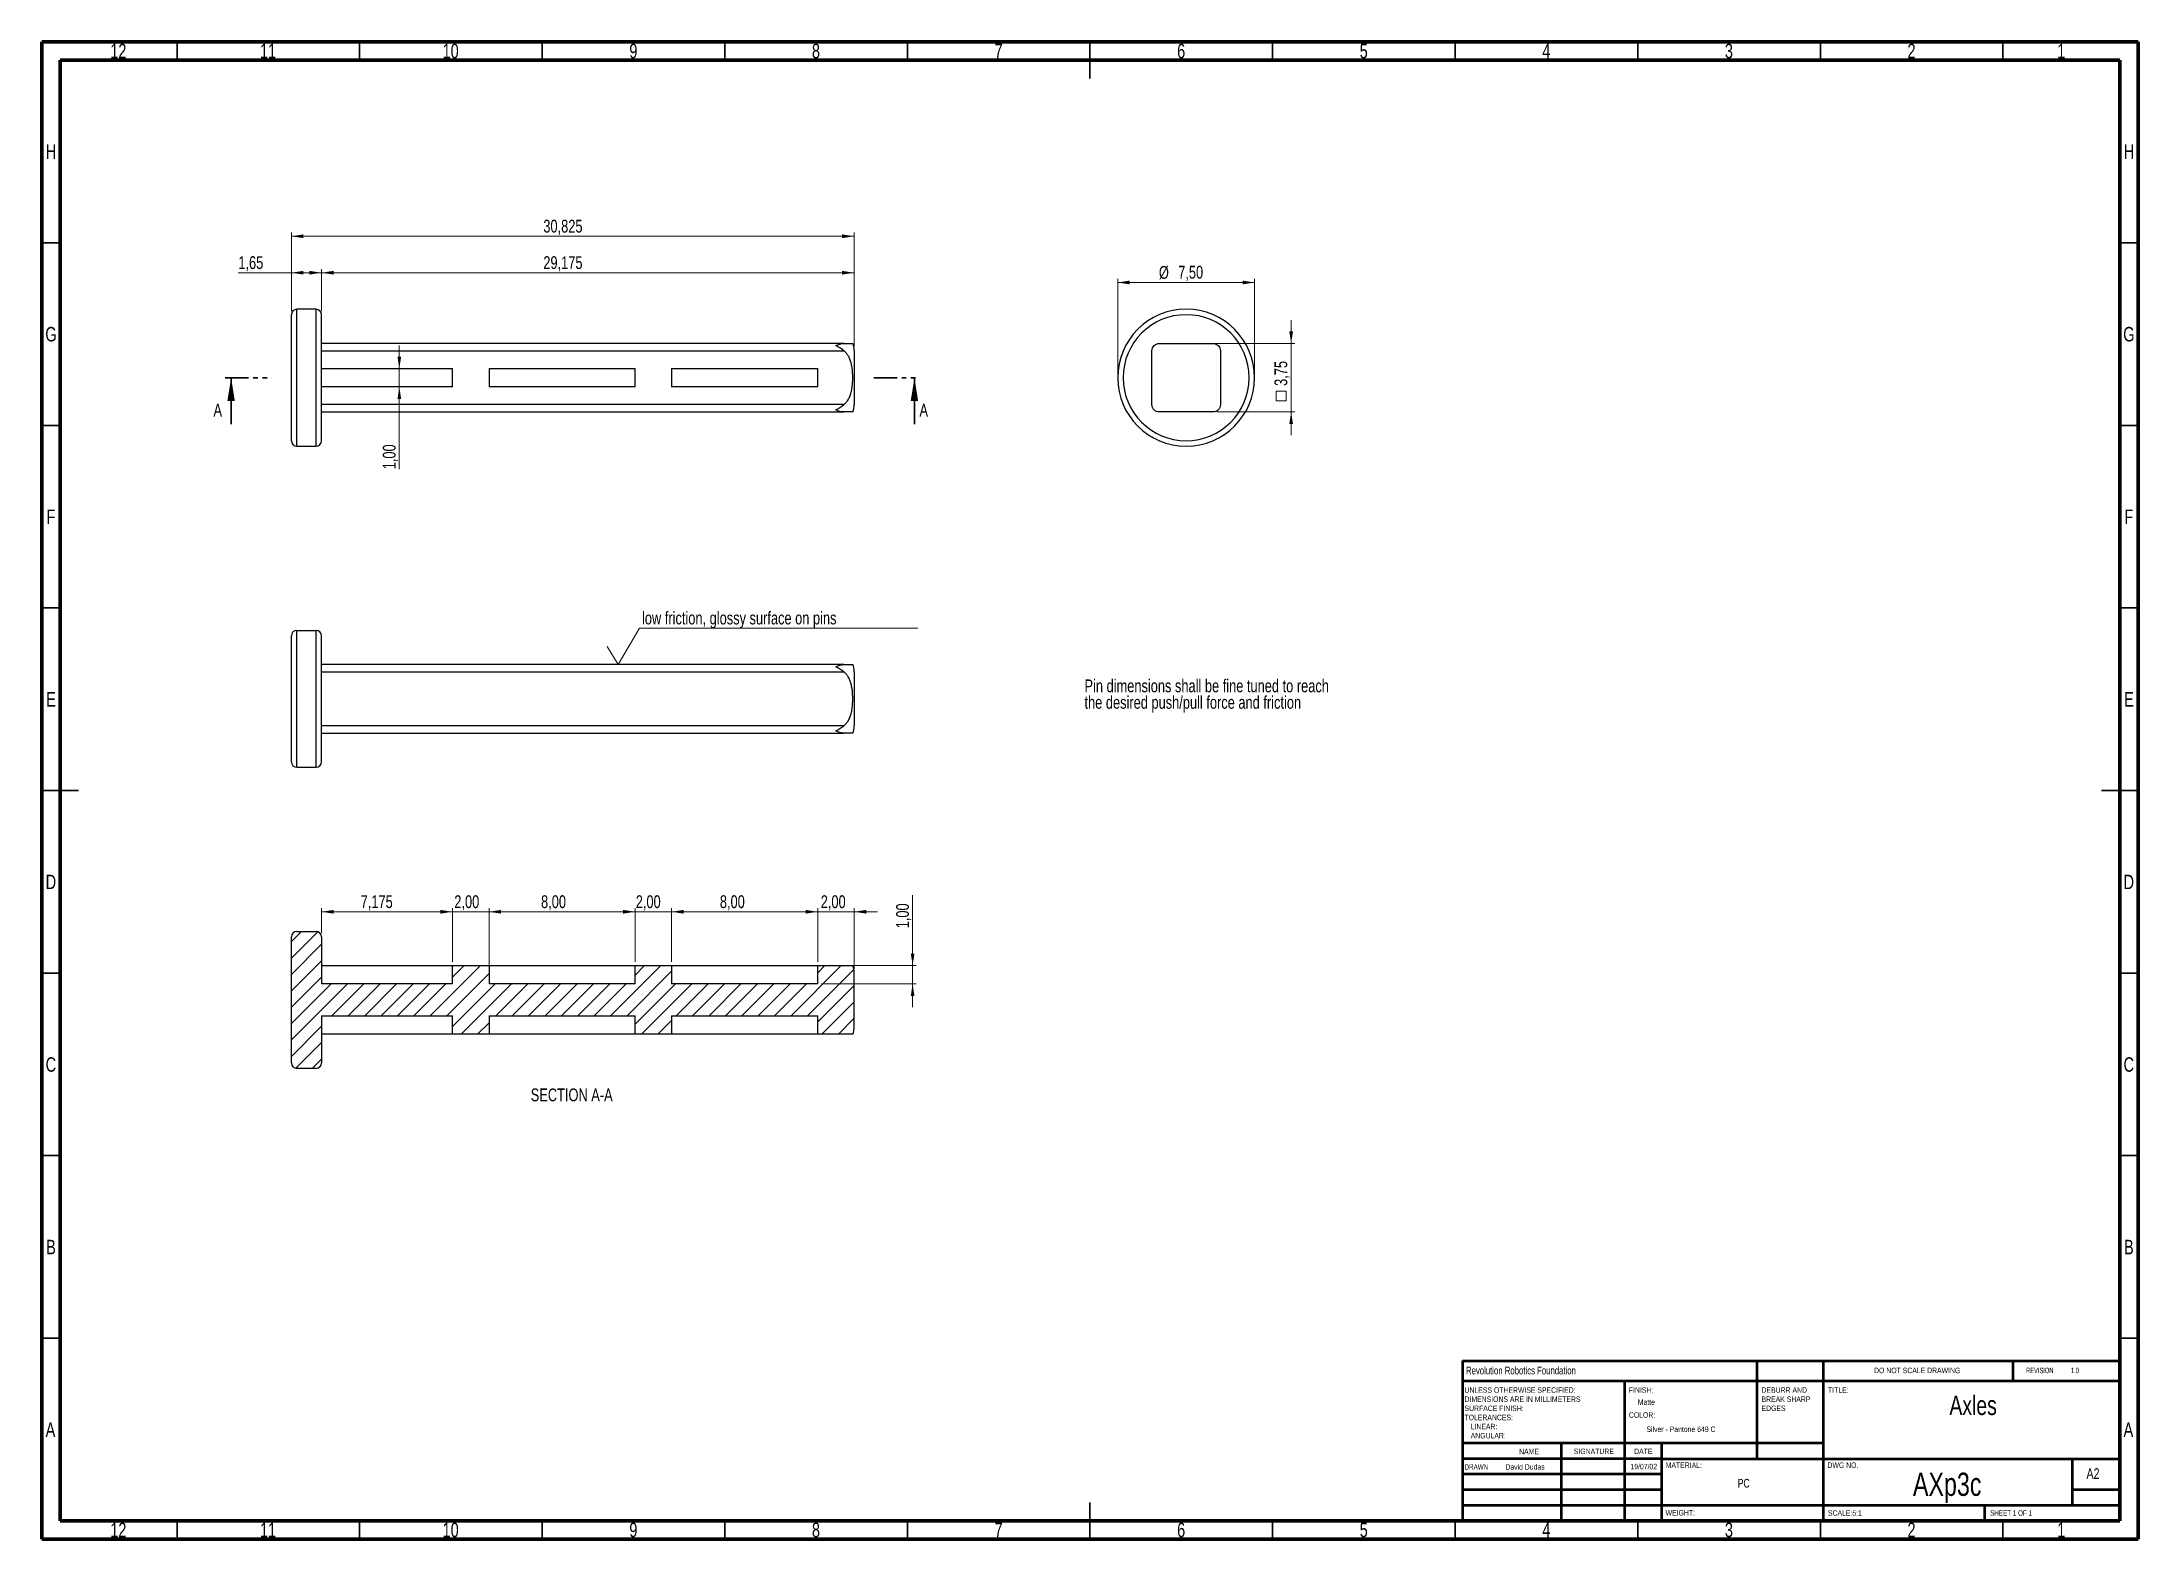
# Model space of a CAD drawing. Header units: millimetres. Extents: x 15 to 589, y 5 to 415.
import ezdxf

# ---------------------------------------------------------------- set-up
doc = ezdxf.new("R2010")
doc.units = ezdxf.units.MM
doc.linetypes.add('PHANTOM', pattern=[12.7, 6.35, -1.27, 1.27, -1.27, 1.27, -1.27])
doc.styles.add('SLDTEXTSTYLE0', font='TXT', dxfattribs={"width": 0.75})
doc.styles.add('SLDTEXTSTYLE1', font='TXT', dxfattribs={"width": 0.686449})
doc.styles.add('SLDTEXTSTYLE2', font='TXT', dxfattribs={"width": 0.625})
doc.styles.add('SLDTEXTSTYLE3', font='TXT', dxfattribs={"width": 0.6875})
doc.dimstyles.new('SLDDIMSTYLE0', dxfattribs={"dimtxt": 3.5, "dimasz": 3.302, "dimexe": 0, "dimexo": 0.0625, "dimgap": 0.875, "dimtad": 1, "dimdec": 3, "dimlfac": 0.2, "dimrnd": 1e-09, "dimzin": 12, "dimdsep": 46, "dimtxsty": 'SLDTEXTSTYLE0', "dimsah": 1, "dimcen": 0.09, "dimadec": 0, "dimazin": 3, "dimtfac": 1, "dimtdec": 3, "dimtofl": 0, "dimtmove": 0, "dimatfit": 3, "dimfxl": 0, "dimfrac": 2, "dimtolj": 1, "dimtzin": 12, "dimarcsym": 0})
doc.dimstyles.new('SLDDIMSTYLE1', dxfattribs={"dimtxt": 3.5, "dimasz": 3.302, "dimexe": 0, "dimexo": 0.0625, "dimgap": 0.875, "dimtad": 1, "dimlfac": 0.2, "dimrnd": 1e-09, "dimzin": 12, "dimdsep": 46, "dimtxsty": 'SLDTEXTSTYLE0', "dimsah": 1, "dimcen": 0.09, "dimadec": 0, "dimazin": 3, "dimtfac": 1, "dimtofl": 0, "dimtmove": 0, "dimatfit": 3, "dimfxl": 0, "dimfrac": 2, "dimtolj": 1, "dimtzin": 12, "dimarcsym": 0})
doc.dimstyles.new('SLDDIMSTYLE2', dxfattribs={"dimtxt": 3.5, "dimasz": 3.302, "dimexe": 0, "dimexo": 0.0625, "dimgap": 0.875, "dimtad": 1, "dimlfac": 0.2, "dimrnd": 1e-09, "dimzin": 12, "dimdsep": 46, "dimtxsty": 'SLDTEXTSTYLE0', "dimsah": 1, "dimcen": 0.09, "dimadec": 0, "dimazin": 3, "dimtfac": 1, "dimtmove": 0, "dimatfit": 0, "dimfxl": 0, "dimfrac": 2, "dimtolj": 1, "dimtzin": 12, "dimarcsym": 0})

# ---------------------------------------------------------------- blocks, each defined once
blk = doc.blocks.new('SW_NOTE_0')
at = {"color": 0, "linetype": 'Continuous', "lineweight": 0, "char_height": 3.5, "attachment_point": 1, "style": 'SLDTEXTSTYLE0'}
for s, insert in [('the desired push/pull force and friction', (0, -0.01)), ('Pin dimensions shall be fine tuned to reach', (0, 4.51))]:
    blk.add_mtext(s, dxfattribs=dict(at, insert=insert))
blk = doc.blocks.new('SW_NOTE_0_1')
at = {"color": 0, "linetype": 'Continuous', "lineweight": 0, "char_height": 1.5, "attachment_point": 1, "style": 'SLDTEXTSTYLE0'}
for s, insert in [('UNLESS OTHERWISE SPECIFIED:', (0, 1.93)), ('TOLERANCES:', (0, -5.57)), ('SURFACE FINISH:', (0, -3.07)), ('DIMENSIONS ARE IN MILLIMETERS', (0, -0.57)), ('ANGULAR:', (1.69, -10.57)), ('LINEAR:', (1.69, -8.07))]:
    blk.add_mtext(s, dxfattribs=dict(at, insert=insert))
blk = doc.blocks.new('SW_NOTE_0_2')
at = {"color": 0, "linetype": 'Continuous', "lineweight": 0, "char_height": 1.5, "attachment_point": 1, "style": 'SLDTEXTSTYLE0'}
for s, insert in [('DEBURR AND', (0, 1.93)), ('BREAK SHARP', (0, -0.57)), ('EDGES', (0, -3.07))]:
    blk.add_mtext(s, dxfattribs=dict(at, insert=insert))
blk = doc.blocks.new('_D')
at = {"color": 7, "linetype": 'Continuous', "lineweight": 0}
for p, q in [((83.3, 341.29), (83.3, 362.78)), ((83.3, 361.78), (237.43, 361.78)), ((237.43, 331.47), (237.43, 362.78))]:
    blk.add_line(p, q, dxfattribs=at)
at = {"color": 7, "linetype": 'Continuous', "lineweight": 18}
for points in [[(83.3, 361.78), (86.6, 361.27), (86.6, 362.29)], [(237.43, 361.78), (234.13, 362.29), (234.13, 361.27)]]:
    blk.add_solid(points, dxfattribs=at)
at = {"color": 7, "linetype": 'Continuous', "lineweight": 18, "insert": (152.3, 366.29), "char_height": 3.5, "attachment_point": 1, "style": 'SLDTEXTSTYLE0'}
blk.add_mtext('30,825', dxfattribs=at)
blk = doc.blocks.new('_D_1')
at = {"color": 7, "linetype": 'Continuous', "lineweight": 0}
for p, q in [((83.3, 351.79), (68.78, 351.79)), ((83.3, 341.29), (83.3, 352.79)), ((83.3, 351.79), (91.55, 351.79)), ((91.55, 341.29), (91.55, 352.79))]:
    blk.add_line(p, q, dxfattribs=at)
at = {"color": 7, "linetype": 'Continuous', "lineweight": 18}
for points in [[(83.3, 351.79), (86.6, 351.29), (86.6, 352.3)], [(91.55, 351.79), (88.25, 352.3), (88.25, 351.29)]]:
    blk.add_solid(points, dxfattribs=at)
at = {"color": 7, "linetype": 'Continuous', "lineweight": 18, "insert": (68.78, 356.31), "char_height": 3.5, "attachment_point": 1, "style": 'SLDTEXTSTYLE0'}
blk.add_mtext('1,65', dxfattribs=at)
blk = doc.blocks.new('_D_2')
at = {"color": 7, "linetype": 'Continuous', "lineweight": 0}
for p, q in [((91.55, 341.29), (91.55, 352.79)), ((91.55, 351.79), (237.43, 351.79)), ((237.43, 331.47), (237.43, 352.79))]:
    blk.add_line(p, q, dxfattribs=at)
at = {"color": 7, "linetype": 'Continuous', "lineweight": 18}
for points in [[(91.55, 351.79), (94.85, 351.29), (94.85, 352.3)], [(237.43, 351.79), (234.13, 352.3), (234.13, 351.29)]]:
    blk.add_solid(points, dxfattribs=at)
at = {"color": 7, "linetype": 'Continuous', "lineweight": 18, "insert": (152.3, 356.31), "char_height": 3.5, "attachment_point": 1, "style": 'SLDTEXTSTYLE0'}
blk.add_mtext('29,175', dxfattribs=at)
blk = doc.blocks.new('_D_3')
at = {"color": 7, "linetype": 'Continuous', "lineweight": 0}
for p, q in [((112.87, 325.54), (112.87, 331.89)), ((112.87, 325.54), (112.87, 320.54)), ((112.87, 320.54), (112.87, 297.96))]:
    blk.add_line(p, q, dxfattribs=at)
at = {"color": 7, "linetype": 'Continuous', "lineweight": 18}
for points in [[(112.87, 325.54), (113.37, 328.85), (112.36, 328.85)], [(112.87, 320.54), (112.36, 317.24), (113.37, 317.24)]]:
    blk.add_solid(points, dxfattribs=at)
at = {"color": 7, "linetype": 'Continuous', "lineweight": 18, "insert": (108.35, 297.96), "char_height": 3.5, "attachment_point": 1, "rotation": 90, "style": 'SLDTEXTSTYLE0'}
blk.add_mtext('1,00', dxfattribs=at)
blk = doc.blocks.new('SW_SYMBOL_MOD_BOX')
at = {"color": 0, "linetype": 'Continuous', "lineweight": 18}
for p, q in [((200, 200), (200, 800)), ((200, 800), (800, 800)), ((200, 200), (800, 200)), ((800, 800), (800, 200))]:
    blk.add_line(p, q, dxfattribs=at)
blk = doc.blocks.new('_D_4')
at = {"color": 7, "linetype": 'Continuous', "lineweight": 0}
for p, q in [((357.08, 332.42), (357.08, 338.77)), ((329.33, 332.42), (358.08, 332.42)), ((357.08, 332.42), (357.08, 313.67)), ((336.7, 313.67), (358.08, 313.67)), ((357.08, 313.67), (357.08, 307.32))]:
    blk.add_line(p, q, dxfattribs=at)
at = {"color": 7, "linetype": 'Continuous', "lineweight": 18}
for points in [[(357.08, 332.42), (357.59, 335.72), (356.57, 335.72)], [(357.08, 313.67), (356.57, 310.37), (357.59, 310.37)]]:
    blk.add_solid(points, dxfattribs=at)
at = {"color": 7, "linetype": 'Continuous', "lineweight": 18, "xscale": 0.004470703125, "yscale": 0.004470703125, "zscale": 0.004470703125, "rotation": 90.0000000000004}
blk.add_blockref('SW_SYMBOL_MOD_BOX', (356.59, 315.8), dxfattribs=at)
at = {"color": 7, "linetype": 'Continuous', "lineweight": 18, "insert": (352.51, 320.8), "char_height": 3.5, "attachment_point": 1, "rotation": 90, "style": 'SLDTEXTSTYLE0'}
blk.add_mtext('3,75', dxfattribs=at)
blk = doc.blocks.new('_D_5')
at = {"color": 7, "linetype": 'Continuous', "lineweight": 0}
for p, q in [((309.58, 324.04), (309.58, 350.12)), ((309.58, 349.12), (347.08, 349.12)), ((347.08, 324.04), (347.08, 350.12))]:
    blk.add_line(p, q, dxfattribs=at)
at = {"color": 7, "linetype": 'Continuous', "lineweight": 18}
for points in [[(309.58, 349.12), (312.88, 348.61), (312.88, 349.63)], [(347.08, 349.12), (343.78, 349.63), (343.78, 348.61)]]:
    blk.add_solid(points, dxfattribs=at)
at = {"color": 7, "linetype": 'Continuous', "lineweight": 18, "char_height": 3.5, "attachment_point": 1, "style": 'SLDTEXTSTYLE0'}
for s, insert in [('%%c', (320.87, 353.63)), ('7,50', (326.15, 353.69))]:
    blk.add_mtext(s, dxfattribs=dict(at, insert=insert))
blk = doc.blocks.new('SW_SFSYMBOL_0')
at = {"color": 0, "linetype": 'Continuous', "lineweight": 0}
for p, q in [((-6.54, -10), (-0.65, 0)), ((-0.65, 0), (75.56, 0)), ((-6.54, -10), (-9.49, -5))]:
    blk.add_line(p, q, dxfattribs=at)
at = {"color": 0, "linetype": 'Continuous', "lineweight": 0, "insert": (0, 4.51), "char_height": 3.5, "attachment_point": 1, "style": 'SLDTEXTSTYLE0'}
blk.add_mtext('low friction, glossy surface on pins', dxfattribs=at)
blk = doc.blocks.new('_D_6')
at = {"color": 7, "linetype": 'Continuous', "lineweight": 0}
for p, q in [((91.55, 170.91), (91.55, 177.79)), ((127.43, 176.79), (91.55, 176.79)), ((127.43, 163.04), (127.43, 177.79))]:
    blk.add_line(p, q, dxfattribs=at)
at = {"color": 7, "linetype": 'Continuous', "lineweight": 18}
for points in [[(91.55, 176.79), (94.85, 176.28), (94.85, 177.3)], [(127.43, 176.79), (124.13, 177.3), (124.13, 176.28)]]:
    blk.add_solid(points, dxfattribs=at)
at = {"color": 7, "linetype": 'Continuous', "lineweight": 18, "insert": (102.28, 181.3), "char_height": 3.5, "attachment_point": 1, "style": 'SLDTEXTSTYLE0'}
blk.add_mtext('7,175', dxfattribs=at)
blk = doc.blocks.new('_D_7')
at = {"color": 7, "linetype": 'Continuous', "lineweight": 0}
for p, q in [((127.43, 176.79), (121.08, 176.79)), ((127.43, 163.04), (127.43, 177.79)), ((127.43, 176.79), (137.43, 176.79)), ((137.43, 158.04), (137.43, 177.79)), ((137.43, 176.79), (143.78, 176.79))]:
    blk.add_line(p, q, dxfattribs=at)
at = {"color": 7, "linetype": 'Continuous', "lineweight": 18}
for points in [[(127.43, 176.79), (124.13, 177.3), (124.13, 176.28)], [(137.43, 176.79), (140.73, 176.28), (140.73, 177.3)]]:
    blk.add_solid(points, dxfattribs=at)
at = {"color": 7, "linetype": 'Continuous', "lineweight": 18, "insert": (127.93, 181.3), "char_height": 3.5, "attachment_point": 1, "style": 'SLDTEXTSTYLE0'}
blk.add_mtext('2,00', dxfattribs=at)
blk = doc.blocks.new('_D_8')
at = {"color": 7, "linetype": 'Continuous', "lineweight": 0}
for p, q in [((137.43, 163.04), (137.43, 177.79)), ((137.43, 176.79), (177.43, 176.79)), ((177.43, 163.04), (177.43, 177.79))]:
    blk.add_line(p, q, dxfattribs=at)
at = {"color": 7, "linetype": 'Continuous', "lineweight": 18}
for points in [[(137.43, 176.79), (140.73, 176.28), (140.73, 177.3)], [(177.43, 176.79), (174.13, 177.3), (174.13, 176.28)]]:
    blk.add_solid(points, dxfattribs=at)
at = {"color": 7, "linetype": 'Continuous', "lineweight": 18, "insert": (151.68, 181.3), "char_height": 3.5, "attachment_point": 1, "style": 'SLDTEXTSTYLE0'}
blk.add_mtext('8,00', dxfattribs=at)
blk = doc.blocks.new('_D_9')
at = {"color": 7, "linetype": 'Continuous', "lineweight": 0}
for p, q in [((177.43, 176.79), (171.08, 176.79)), ((177.43, 163.04), (177.43, 177.79)), ((177.43, 176.79), (187.43, 176.79)), ((187.43, 163.04), (187.43, 177.79)), ((187.43, 176.79), (193.78, 176.79))]:
    blk.add_line(p, q, dxfattribs=at)
at = {"color": 7, "linetype": 'Continuous', "lineweight": 18}
for points in [[(177.43, 176.79), (174.13, 177.3), (174.13, 176.28)], [(187.43, 176.79), (190.73, 176.28), (190.73, 177.3)]]:
    blk.add_solid(points, dxfattribs=at)
at = {"color": 7, "linetype": 'Continuous', "lineweight": 18, "insert": (177.61, 181.3), "char_height": 3.5, "attachment_point": 1, "style": 'SLDTEXTSTYLE0'}
blk.add_mtext('2,00', dxfattribs=at)
blk = doc.blocks.new('_D_10')
at = {"color": 7, "linetype": 'Continuous', "lineweight": 0}
for p, q in [((187.43, 163.04), (187.43, 177.79)), ((227.43, 176.79), (187.43, 176.79)), ((227.43, 163.04), (227.43, 177.79))]:
    blk.add_line(p, q, dxfattribs=at)
at = {"color": 7, "linetype": 'Continuous', "lineweight": 18}
for points in [[(187.43, 176.79), (190.73, 176.28), (190.73, 177.3)], [(227.43, 176.79), (224.13, 177.3), (224.13, 176.28)]]:
    blk.add_solid(points, dxfattribs=at)
at = {"color": 7, "linetype": 'Continuous', "lineweight": 18, "insert": (200.64, 181.3), "char_height": 3.5, "attachment_point": 1, "style": 'SLDTEXTSTYLE0'}
blk.add_mtext('8,00', dxfattribs=at)
blk = doc.blocks.new('_D_11')
at = {"color": 7, "linetype": 'Continuous', "lineweight": 0}
for p, q in [((227.43, 176.79), (221.08, 176.79)), ((227.43, 163.04), (227.43, 177.79)), ((227.43, 176.79), (237.43, 176.79)), ((237.43, 161.09), (237.43, 177.79)), ((237.43, 176.79), (243.78, 176.79))]:
    blk.add_line(p, q, dxfattribs=at)
at = {"color": 7, "linetype": 'Continuous', "lineweight": 18}
for points in [[(227.43, 176.79), (224.13, 177.3), (224.13, 176.28)], [(237.43, 176.79), (240.73, 176.28), (240.73, 177.3)]]:
    blk.add_solid(points, dxfattribs=at)
at = {"color": 7, "linetype": 'Continuous', "lineweight": 18, "insert": (228.26, 181.3), "char_height": 3.5, "attachment_point": 1, "style": 'SLDTEXTSTYLE0'}
blk.add_mtext('2,00', dxfattribs=at)
blk = doc.blocks.new('_D_12')
at = {"color": 7, "linetype": 'Continuous', "lineweight": 0}
for p, q in [((253.43, 162.04), (253.43, 181.31)), ((228.43, 162.04), (254.43, 162.04)), ((253.43, 157.04), (253.43, 162.04)), ((228.43, 157.04), (254.43, 157.04)), ((253.43, 157.04), (253.43, 150.69))]:
    blk.add_line(p, q, dxfattribs=at)
at = {"color": 7, "linetype": 'Continuous', "lineweight": 18}
for points in [[(253.43, 162.04), (253.94, 165.34), (252.92, 165.34)], [(253.43, 157.04), (252.92, 153.73), (253.94, 153.73)]]:
    blk.add_solid(points, dxfattribs=at)
at = {"color": 7, "linetype": 'Continuous', "lineweight": 18, "insert": (248.92, 172.26), "char_height": 3.5, "attachment_point": 1, "rotation": 90, "style": 'SLDTEXTSTYLE0'}
blk.add_mtext('1,00', dxfattribs=at)

msp = doc.modelspace()

# ---------------------------------------------------------------- hatches: boundary and pattern name
at = {"linetype": 'Continuous', "lineweight": 18}
h = msp.add_hatch(dxfattribs=at)
h.set_pattern_fill('ANSI31', style=0)
edge = h.paths.add_edge_path(flags=0)
edge.add_arc((232.4274, 160.091), 5, 0, 22.8944673)
edge.add_line((237.0335, 162.0362), (227.4274, 162.0362))
edge.add_line((227.4274, 162.0362), (227.4274, 157.0362))
edge.add_line((227.4274, 157.0362), (187.4274, 157.0362))
edge.add_line((187.4274, 157.0362), (187.4274, 162.0362))
edge.add_line((187.4274, 162.0362), (177.4274, 162.0362))
edge.add_line((177.4274, 162.0362), (177.4274, 157.0362))
edge.add_line((177.4274, 157.0362), (137.4274, 157.0362))
edge.add_line((137.4274, 157.0362), (137.4274, 162.0362))
edge.add_line((137.4274, 162.0362), (127.4274, 162.0362))
edge.add_line((127.4274, 162.0362), (127.4274, 157.0362))
edge.add_line((127.4274, 157.0362), (91.5524, 157.0362))
edge.add_line((91.5524, 157.0362), (91.5524, 169.9112))
edge.add_arc((90.0524, 169.9112), 1.5, 0, 90)
edge.add_line((90.0524, 171.4112), (84.8024, 171.4112))
edge.add_arc((84.8024, 169.9112), 1.5, 90, 180)
edge.add_line((83.3024, 169.9112), (83.3024, 135.4112))
edge.add_arc((84.8024, 135.4112), 1.5, 180, 270)
edge.add_line((84.8024, 133.9112), (90.0524, 133.9112))
edge.add_arc((90.0524, 135.4112), 1.5, 270, 360)
edge.add_line((91.5524, 135.4112), (91.5524, 148.2862))
edge.add_line((91.5524, 148.2862), (127.4274, 148.2862))
edge.add_line((127.4274, 148.2862), (127.4274, 143.2862))
edge.add_line((127.4274, 143.2862), (137.4274, 143.2862))
edge.add_line((137.4274, 143.2862), (137.4274, 148.2862))
edge.add_line((137.4274, 148.2862), (177.4274, 148.2862))
edge.add_line((177.4274, 148.2862), (177.4274, 143.2862))
edge.add_line((177.4274, 143.2862), (187.4274, 143.2862))
edge.add_line((187.4274, 143.2862), (187.4274, 148.2862))
edge.add_line((187.4274, 148.2862), (227.4274, 148.2862))
edge.add_line((227.4274, 148.2862), (227.4274, 143.2862))
edge.add_line((227.4274, 143.2862), (237.0335, 143.2862))
edge.add_arc((232.4274, 145.2314), 5, 337.1055327, 360)
edge.add_line((237.4274, 145.2314), (237.4274, 160.091))

# ---------------------------------------------------------------- linework, layer by layer
at = {"color": 7, "linetype": 'Continuous', "lineweight": 70}
for p, q in [((15, 5), (15, 415)), ((15, 415), (589, 415)), ((589, 415), (589, 5)), ((20, 10), (20, 410)), ((20, 410), (584, 410)), ((584, 410), (584, 10)), ((584, 10), (20, 10)), ((589, 5), (15, 5))]:
    msp.add_line(p, q, dxfattribs=at)
at = {"color": 7, "linetype": 'Continuous', "lineweight": 35}
for p, q in [((52, 410), (52, 415)), ((102, 410), (102, 415)), ((152, 410), (152, 415)), ((202, 410), (202, 415)), ((252, 410), (252, 415)), ((302, 415), (302, 405)), ((302, 410), (302, 415)), ((352, 410), (352, 415)), ((402, 410), (402, 415)), ((452, 410), (452, 415)), ((502, 410), (502, 415)), ((552, 410), (552, 415)), ((20, 360), (15, 360)), ((584, 360), (589, 360)), ((66.8074, 310.3448), (66.8074, 323.0448)), ((253.9225, 310.3448), (253.9225, 323.0448)), ((20, 310), (15, 310)), ((584, 310), (589, 310)), ((20, 260), (15, 260)), ((584, 260), (589, 260)), ((15, 210), (25, 210)), ((20, 210), (15, 210)), ((589, 210), (579, 210)), ((584, 210), (589, 210)), ((20, 160), (15, 160)), ((584, 160), (589, 160)), ((20, 110), (15, 110)), ((584, 110), (589, 110)), ((20, 60), (15, 60)), ((584, 60), (589, 60)), ((302, 5), (302, 15)), ((52, 10), (52, 5)), ((102, 10), (102, 5)), ((152, 10), (152, 5)), ((202, 10), (202, 5)), ((252, 10), (252, 5)), ((302, 10), (302, 5)), ((352, 10), (352, 5)), ((402, 10), (402, 5)), ((452, 10), (452, 5)), ((502, 10), (502, 5)), ((552, 10), (552, 5))]:
    msp.add_line(p, q, dxfattribs=at)
at = {"color": 7, "linetype": 'Continuous', "lineweight": 25}
for p, q in [((83.3024, 305.7948), (83.3024, 340.2948)), ((90.0524, 341.7948), (84.8024, 341.7948)), ((91.5524, 305.7948), (91.5524, 340.2948)), ((234.6102, 332.4198), (91.5524, 332.4198)), ((91.5524, 330.4198), (234.6102, 330.4198)), ((237.4274, 330.4746), (237.4274, 315.6149)), ((84.8024, 304.2948), (84.8024, 323.0448)), ((90.0524, 304.2948), (90.0524, 323.0448)), ((91.5524, 325.5448), (127.4274, 325.5448)), ((127.4274, 320.5448), (127.4274, 325.5448)), ((137.4274, 325.5448), (137.4274, 320.5448)), ((137.4274, 325.5448), (177.4274, 325.5448)), ((177.4274, 320.5448), (177.4274, 325.5448)), ((187.4274, 325.5448), (187.4274, 320.5448)), ((187.4274, 325.5448), (227.4274, 325.5448)), ((227.4274, 320.5448), (227.4274, 325.5448)), ((127.4274, 320.5448), (91.5524, 320.5448)), ((177.4274, 320.5448), (137.4274, 320.5448)), ((227.4274, 320.5448), (187.4274, 320.5448)), ((234.6102, 315.6698), (91.5524, 315.6698)), ((91.5524, 313.6698), (234.6102, 313.6698)), ((84.8024, 304.2948), (90.0524, 304.2948)), ((84.8024, 235.1001), (84.8024, 253.8501)), ((84.8024, 253.8501), (90.0524, 253.8501)), ((90.0524, 235.1001), (90.0524, 253.8501)), ((83.3024, 235.1001), (83.3024, 252.3501)), ((91.5524, 235.1001), (91.5524, 252.3501)), ((234.6102, 244.4751), (91.5524, 244.4751)), ((91.5524, 242.4751), (234.6102, 242.4751)), ((237.4274, 242.5299), (237.4274, 227.6703)), ((83.3024, 217.8501), (83.3024, 235.1001)), ((84.8024, 216.3501), (84.8024, 235.1001)), ((90.0524, 216.3501), (90.0524, 235.1001)), ((91.5524, 217.8501), (91.5524, 235.1001)), ((234.6102, 227.7251), (91.5524, 227.7251)), ((91.5524, 225.7251), (234.6102, 225.7251)), ((84.8024, 216.3501), (90.0524, 216.3501)), ((83.3024, 135.4112), (83.3024, 169.9112)), ((84.8024, 171.4112), (90.0524, 171.4112)), ((91.5524, 169.9112), (91.5524, 157.0362)), ((91.5524, 162.0362), (127.4274, 162.0362)), ((127.4274, 157.0362), (127.4274, 162.0362)), ((127.4274, 162.0362), (137.4274, 162.0362)), ((137.4274, 162.0362), (137.4274, 157.0362)), ((137.4274, 162.0362), (177.4274, 162.0362)), ((177.4274, 157.0362), (177.4274, 162.0362)), ((177.4274, 162.0362), (187.4274, 162.0362)), ((187.4274, 162.0362), (187.4274, 157.0362)), ((187.4274, 162.0362), (227.4274, 162.0362)), ((227.4274, 157.0362), (227.4274, 162.0362)), ((227.4274, 162.0362), (237.0335, 162.0362)), ((127.4274, 157.0362), (91.5524, 157.0362)), ((177.4274, 157.0362), (137.4274, 157.0362)), ((227.4274, 157.0362), (187.4274, 157.0362)), ((237.4274, 145.2314), (237.4274, 160.091)), ((91.5524, 148.2862), (127.4274, 148.2862)), ((91.5524, 148.2862), (91.5524, 135.4112)), ((127.4274, 143.2862), (127.4274, 148.2862)), ((137.4274, 148.2862), (177.4274, 148.2862)), ((137.4274, 148.2862), (137.4274, 143.2862)), ((177.4274, 143.2862), (177.4274, 148.2862)), ((187.4274, 148.2862), (227.4274, 148.2862)), ((187.4274, 148.2862), (187.4274, 143.2862)), ((227.4274, 143.2862), (227.4274, 148.2862)), ((127.4274, 143.2862), (91.5524, 143.2862)), ((137.4274, 143.2862), (127.4274, 143.2862)), ((177.4274, 143.2862), (137.4274, 143.2862)), ((187.4274, 143.2862), (177.4274, 143.2862)), ((227.4274, 143.2862), (187.4274, 143.2862)), ((237.0335, 143.2862), (227.4274, 143.2862)), ((90.0524, 133.9112), (84.8024, 133.9112))]:
    msp.add_line(p, q, dxfattribs=at)
at = {"color": 8, "linetype": 'Continuous', "lineweight": 25}
for p, q in [((84.8024, 323.0448), (84.8024, 341.7948)), ((90.0524, 323.0448), (90.0524, 341.7948))]:
    msp.add_line(p, q, dxfattribs=at)
at = {"color": 7, "linetype": 'PHANTOM', "lineweight": 35}
for p, q in [((65.2199, 323.0448), (77.9262, 323.0448)), ((242.81, 323.0448), (255.51, 323.0448))]:
    msp.add_line(p, q, dxfattribs=at)
at = {"color": 7, "linetype": 'Continuous', "lineweight": 50}
for p, q in [((404, 53.8388), (403.9762, 10)), ((404, 53.8388), (584, 53.8388)), ((484.6, 53.8388), (484.5854, 26.9563)), ((502.8, 53.8388), (502.7762, 9.9465)), ((554.797, 48.2259), (554.8, 53.8388)), ((583.997, 48.2259), (403.997, 48.2259)), ((448.3959, 48.2259), (448.3752, 9.9759)), ((502.8, 31.25), (404, 31.25)), ((430.991, 31.25), (430.991, 10)), ((458.6, 10), (458.6, 31.25)), ((458.6, 27), (404, 27)), ((458.6, 27), (584, 27)), ((571, 14.25), (571, 27)), ((458.6, 22.7499), (404, 22.7499)), ((458.6, 18.5), (404, 18.5)), ((584, 18.5), (571, 18.5)), ((404, 14.25), (584, 14.25)), ((547, 10), (547, 14.25))]:
    msp.add_line(p, q, dxfattribs=at)
at = {"color": 7, "linetype": 'Continuous', "lineweight": 25}
for centre, radius, start, end in [((84.8024, 340.2948), 1.5, 90, 180), ((90.0524, 340.2948), 1.5, 0, 90), ((328.3279, 323.0448), 18.75, 0, 180), ((328.3279, 323.0448), 17.25, 0, 270), ((232.4274, 330.4746), 5, 0, 22.8944673), ((328.3279, 323.0448), 18.75, 180, 270), ((328.3279, 323.0448), 17.25, 270, 0), ((328.3279, 323.0448), 18.75, 270, 0), ((232.4274, 315.6149), 5, 337.0932904, 0), ((84.8024, 305.7948), 1.5, 180, 270), ((90.0524, 305.7948), 1.5, 270, 0), ((84.8024, 252.3501), 1.5, 90, 180), ((90.0524, 252.3501), 1.5, 0, 90), ((232.4274, 242.5299), 5, 0, 22.8855796), ((232.4274, 227.6703), 5, 337.0932904, 0), ((84.8024, 217.8501), 1.5, 180, 270), ((90.0524, 217.8501), 1.5, 270, 0), ((84.8024, 169.9112), 1.5, 90, 180), ((90.0524, 169.9112), 1.5, 0, 90), ((232.4274, 160.091), 5, 0, 22.8944673), ((232.4274, 145.2314), 5, 337.1055327, 0), ((84.8024, 135.4112), 1.5, 180, 270), ((90.0524, 135.4112), 1.5, 270, 0)]:
    msp.add_arc(centre, radius, start, end, dxfattribs=at)
for points in [[(232.4274, 331.834), (233.1657, 332.1944), (233.9065, 332.4198), (234.6102, 332.4198)], [(234.6102, 330.4198), (233.9065, 330.9721), (233.1657, 331.4735), (232.4274, 331.834)], [(318.9529, 330.4198), (318.9529, 330.9721), (319.1783, 331.4735), (319.5387, 331.834)], [(319.5387, 331.834), (319.8992, 332.1944), (320.4006, 332.4198), (320.9529, 332.4198)], [(335.7029, 332.4198), (336.2553, 332.4198), (336.7567, 332.1944), (337.1171, 331.834)], [(337.1171, 331.834), (337.4776, 331.4735), (337.7029, 330.9721), (337.7029, 330.4198)], [(232.4274, 314.2555), (233.1657, 314.616), (233.9065, 315.1174), (234.6102, 315.6698)], [(234.6102, 313.6698), (233.9065, 313.6698), (233.1657, 313.8951), (232.4274, 314.2555)], [(319.5387, 314.2555), (319.1783, 314.616), (318.9529, 315.1174), (318.9529, 315.6698)], [(320.9529, 313.6698), (320.4006, 313.6698), (319.8992, 313.8951), (319.5387, 314.2555)], [(337.1171, 314.2555), (336.7567, 313.8951), (336.2553, 313.6698), (335.7029, 313.6698)], [(337.7029, 315.6698), (337.7029, 315.1174), (337.4776, 314.616), (337.1171, 314.2555)], [(232.4274, 243.8893), (233.1657, 244.2498), (233.9065, 244.4751), (234.6102, 244.4751)], [(234.6102, 242.4751), (233.9065, 243.0274), (233.1657, 243.5289), (232.4274, 243.8893)], [(232.4274, 226.3109), (233.1657, 226.6713), (233.9065, 227.1727), (234.6102, 227.7251)], [(234.6102, 225.7251), (233.9065, 225.7251), (233.1657, 225.9504), (232.4274, 226.3109)]]:
    msp.add_open_spline(points, degree=3, dxfattribs=at)
for points, knots in [([(234.6102, 332.4198), (234.7321, 332.4198), (234.9782, 332.4198), (235.3074, 332.4198), (235.6098, 332.4198), (235.8824, 332.4198), (236.1261, 332.4198), (236.3408, 332.4198), (236.5266, 332.4198), (236.6837, 332.4198), (236.8119, 332.4198), (236.9116, 332.4198), (236.9821, 332.4198), (237.0258, 332.4198), (237.0309, 332.4198), (237.0335, 332.4198)], [0, 0, 0, 0, 0.05939484, 0.11990042, 0.18215159, 0.24673174, 0.31416384, 0.38490765, 0.45936157, 0.53786758, 0.62071747, 0.70815956, 0.8004051, 0.89763402, 1, 1, 1, 1]), ([(234.6102, 315.6698), (234.7321, 315.7717), (234.9781, 315.9776), (235.3072, 316.3382), (235.6096, 316.7381), (235.8821, 317.181), (236.1258, 317.6658), (236.3405, 318.1928), (236.5263, 318.7617), (236.6833, 319.3727), (236.8116, 320.0257), (236.9113, 320.7208), (236.9822, 321.458), (237.0246, 322.2374), (237.0417, 323.2682), (237.0053, 324.4906), (236.8622, 325.841), (236.6197, 327.0477), (236.278, 328.1125), (235.8318, 329.0312), (235.2907, 329.8172), (234.8332, 330.2223), (234.6102, 330.4198)], [0, 0, 0, 0, 0.02969694, 0.05995076, 0.09107898, 0.12337335, 0.15709536, 0.19247485, 0.22971099, 0.2689747, 0.31041183, 0.35414648, 0.40028422, 0.44891496, 0.5001155, 0.59312347, 0.67750194, 0.75385815, 0.82301098, 0.88606062, 0.94445325, 1, 1, 1, 1]), ([(318.9529, 315.6698), (318.9529, 315.7717), (318.9529, 315.9776), (318.9529, 316.3382), (318.9529, 316.7381), (318.9529, 317.181), (318.9529, 317.6658), (318.9529, 318.1928), (318.9529, 318.7617), (318.9529, 319.3727), (318.9529, 320.0257), (318.9529, 320.7208), (318.9529, 321.458), (318.9529, 322.2374), (318.9529, 323.2682), (318.9529, 324.4906), (318.9529, 325.841), (318.9529, 327.0477), (318.9529, 328.1125), (318.9529, 329.0312), (318.9529, 329.8172), (318.9529, 330.2223), (318.9529, 330.4198)], [0, 0, 0, 0, 0.02969694, 0.05995076, 0.09107898, 0.12337335, 0.15709536, 0.19247485, 0.22971099, 0.2689747, 0.31041183, 0.35414648, 0.40028422, 0.44891496, 0.5001155, 0.59312347, 0.67750194, 0.75385815, 0.82301098, 0.88606062, 0.94445325, 1, 1, 1, 1]), ([(320.9529, 332.4198), (321.0549, 332.4198), (321.2608, 332.4198), (321.6215, 332.4198), (322.0214, 332.4198), (322.4644, 332.4198), (322.9493, 332.4198), (323.4762, 332.4198), (324.0451, 332.4198), (324.6561, 332.4198), (325.3091, 332.4198), (326.0042, 332.4198), (326.7413, 332.4198), (327.5206, 332.4198), (328.0542, 332.4198), (328.3279, 332.4198)], [0, 0, 0, 0, 0.05939484, 0.11990042, 0.18215159, 0.24673174, 0.31416384, 0.38490765, 0.45936157, 0.53786758, 0.62071747, 0.70815956, 0.8004051, 0.89763402, 1, 1, 1, 1]), ([(328.3279, 332.4198), (328.7188, 332.4198), (329.4724, 332.4198), (330.5586, 332.4198), (331.5574, 332.4198), (332.4689, 332.4198), (333.2931, 332.4198), (334.0308, 332.4198), (334.6793, 332.4198), (335.2464, 332.4198), (335.5525, 332.4198), (335.7029, 332.4198)], [0, 0, 0, 0, 0.14622753, 0.28187328, 0.40745299, 0.52361653, 0.63118461, 0.73118974, 0.82491475, 0.91391444, 1, 1, 1, 1]), ([(337.7029, 330.4198), (337.7029, 330.3178), (337.7029, 330.1119), (337.7029, 329.7513), (337.7029, 329.3514), (337.7029, 328.9085), (337.7029, 328.4237), (337.7029, 327.8967), (337.7029, 327.3278), (337.7029, 326.7168), (337.7029, 326.0638), (337.7029, 325.3687), (337.7029, 324.6315), (337.7029, 323.8522), (337.7029, 322.8213), (337.7029, 321.5989), (337.7029, 320.2485), (337.7029, 319.0418), (337.7029, 317.977), (337.7029, 317.0584), (337.7029, 316.2723), (337.7029, 315.8672), (337.7029, 315.6698)], [0, 0, 0, 0, 0.029696939, 0.059950758, 0.091078982, 0.123373352, 0.157095358, 0.192474847, 0.229710987, 0.268974703, 0.310411834, 0.354146484, 0.400284221, 0.448914964, 0.500115499, 0.593123468, 0.677501942, 0.753858152, 0.823010984, 0.886060623, 0.944453254, 1, 1, 1, 1]), ([(237.0335, 313.6698), (237.0335, 313.6698), (237.0336, 313.6698), (237.0115, 313.6698), (236.9014, 313.6698), (236.7156, 313.6698), (236.4534, 313.6698), (236.1149, 313.6698), (235.6966, 313.6698), (235.206, 313.6698), (234.8062, 313.6698), (234.6102, 313.6698)], [0, 0, 0, 0, 0.00015447, 0.16387683, 0.31428614, 0.45215054, 0.57846725, 0.69453149, 0.80200983, 0.90299479, 1, 1, 1, 1]), ([(335.7029, 313.6698), (335.601, 313.6698), (335.3951, 313.6698), (335.0345, 313.6698), (334.6346, 313.6698), (334.1917, 313.6698), (333.7068, 313.6698), (333.1799, 313.6698), (332.611, 313.6698), (332, 313.6698), (331.347, 313.6698), (330.6519, 313.6698), (329.9147, 313.6698), (329.1353, 313.6698), (328.1045, 313.6698), (326.8821, 313.6698), (325.5316, 313.6698), (324.325, 313.6698), (323.2601, 313.6698), (322.3415, 313.6698), (321.5555, 313.6698), (321.1504, 313.6698), (320.9529, 313.6698)], [0, 0, 0, 0, 0.02969694, 0.05995076, 0.09107898, 0.12337335, 0.15709536, 0.19247485, 0.22971099, 0.2689747, 0.31041183, 0.35414648, 0.40028422, 0.44891496, 0.5001155, 0.59312347, 0.67750194, 0.75385815, 0.82301098, 0.88606062, 0.94445325, 1, 1, 1, 1]), ([(234.6102, 244.4751), (234.8061, 244.4751), (235.2058, 244.4751), (235.6961, 244.4751), (236.1142, 244.4751), (236.4959, 244.4751), (236.8008, 244.4751), (237.0004, 244.4751), (237.022, 244.4751), (237.0334, 244.4751)], [0, 0, 0, 0, 0.09700719, 0.19801201, 0.30552749, 0.42164614, 0.59262569, 0.7847895, 1, 1, 1, 1]), ([(234.6102, 227.7251), (234.7321, 227.8271), (234.9781, 228.0329), (235.3072, 228.3935), (235.6096, 228.7934), (235.8821, 229.2364), (236.1258, 229.7212), (236.3405, 230.2481), (236.5263, 230.817), (236.6833, 231.428), (236.8116, 232.081), (236.9113, 232.7761), (236.9822, 233.5133), (237.0246, 234.2927), (237.0417, 235.3235), (237.0053, 236.5459), (236.8622, 237.8964), (236.6197, 239.1031), (236.278, 240.1679), (235.8318, 241.0865), (235.2907, 241.8726), (234.8332, 242.2776), (234.6102, 242.4751)], [0, 0, 0, 0, 0.02969694, 0.05995076, 0.09107898, 0.12337335, 0.15709536, 0.19247485, 0.22971099, 0.2689747, 0.31041183, 0.35414648, 0.40028422, 0.44891496, 0.5001155, 0.59312347, 0.67750194, 0.75385815, 0.82301098, 0.88606062, 0.94445325, 1, 1, 1, 1]), ([(237.0335, 225.7251), (237.0335, 225.7251), (237.0336, 225.7251), (237.0115, 225.7251), (236.9014, 225.7251), (236.7156, 225.7251), (236.4534, 225.7251), (236.1149, 225.7251), (235.6966, 225.7251), (235.206, 225.7251), (234.8062, 225.7251), (234.6102, 225.7251)], [0, 0, 0, 0, 0.00015447, 0.16387683, 0.31428614, 0.45215054, 0.57846725, 0.69453149, 0.80200983, 0.90299479, 1, 1, 1, 1])]:
    msp.add_open_spline(points, degree=3, knots=knots, dxfattribs=at)
at = {"color": 7, "linetype": 'Continuous', "lineweight": 35}
for points in [[(66.8074, 323.0448), (65.7914, 316.6948), (67.8234, 316.6948)], [(253.9225, 323.0448), (252.9065, 316.6948), (254.9385, 316.6948)]]:
    msp.add_solid(points, dxfattribs=at)

# ---------------------------------------------------------------- block references
at = {"color": 7, "linetype": 'Continuous', "lineweight": 0}
for name, p in [('SW_SFSYMBOL_0', (179.3168, 254.4746)), ('SW_NOTE_0', (300.4888, 235.8962)), ('SW_NOTE_0_1', (404.5535, 44.6323)), ('SW_NOTE_0_2', (485.8944, 44.6323))]:
    msp.add_blockref(name, p, dxfattribs=at)

# ---------------------------------------------------------------- texts
for s, insert, char_height, attachment_point, style in [('12', (35.9201, 414.4904), 3.96875, 2, 'SLDTEXTSTYLE0'), ('11', (76.9201, 414.4904), 3.96875, 2, 'SLDTEXTSTYLE0'), ('10', (126.9201, 414.4904), 3.96875, 2, 'SLDTEXTSTYLE0'), ('9', (176.96, 414.4904), 3.9687, 2, 'SLDTEXTSTYLE0'), ('8', (226.96, 414.4904), 3.9687, 2, 'SLDTEXTSTYLE0'), ('7', (276.96, 414.4904), 3.9687, 2, 'SLDTEXTSTYLE0'), ('6', (326.96, 414.4904), 3.9687, 2, 'SLDTEXTSTYLE0'), ('5', (376.96, 414.4904), 3.9687, 2, 'SLDTEXTSTYLE0'), ('4', (426.96, 414.4904), 3.9687, 2, 'SLDTEXTSTYLE0'), ('3', (476.96, 414.4904), 3.9687, 2, 'SLDTEXTSTYLE0'), ('2', (526.96, 414.4904), 3.9687, 2, 'SLDTEXTSTYLE0'), ('1', (567.96, 414.4904), 3.9687, 2, 'SLDTEXTSTYLE0'), ('H', (17.4904, 386.9493), 3.9687, 2, 'SLDTEXTSTYLE0'), ('H', (586.4904, 386.9493), 3.9687, 2, 'SLDTEXTSTYLE0'), ('G', (17.4867, 336.9493), 3.9687, 2, 'SLDTEXTSTYLE0'), ('G', (586.4867, 336.9493), 3.9687, 2, 'SLDTEXTSTYLE0'), ('F', (17.4577, 286.9493), 3.9687, 2, 'SLDTEXTSTYLE0'), ('F', (586.4577, 286.9493), 3.9687, 2, 'SLDTEXTSTYLE0'), ('E', (17.5078, 236.9493), 3.9687, 2, 'SLDTEXTSTYLE0'), ('E', (586.5078, 236.9493), 3.9687, 2, 'SLDTEXTSTYLE0'), ('D', (17.4527, 186.9493), 3.9687, 2, 'SLDTEXTSTYLE0'), ('D', (586.4527, 186.9493), 3.9687, 2, 'SLDTEXTSTYLE0'), ('C', (17.4587, 136.9493), 3.9687, 2, 'SLDTEXTSTYLE0'), ('C', (586.4587, 136.9493), 3.9687, 2, 'SLDTEXTSTYLE0'), ('SECTION A-A', (160.0721, 128.3972), 3.5, 2, 'SLDTEXTSTYLE0'), ('B', (17.4706, 86.9493), 3.9687, 2, 'SLDTEXTSTYLE0'), ('B', (586.4706, 86.9493), 3.9687, 2, 'SLDTEXTSTYLE0'), ('Revolution Robotics Foundation', (404.9633, 52.2115), 2.116667, 1, 'SLDTEXTSTYLE0'), ('DO NOT SCALE DRAWING', (516.7146, 51.9368), 1.5, 1, 'SLDTEXTSTYLE0'), ('REVISION           1.0', (558.3272, 51.9368), 1.5, 1, 'SLDTEXTSTYLE2'), ('FINISH:', (449.5643, 46.5659), 1.5, 1, 'SLDTEXTSTYLE0'), ('TITLE:', (504.0902, 46.5762), 1.5, 1, 'SLDTEXTSTYLE0'), ('Matte', (452.0046, 43.2376), 1.4986, 1, 'SLDTEXTSTYLE0'), ('Axles', (543.8297, 44.2658), 5.29167, 2, 'SLDTEXTSTYLE0'), ('A', (17.3397, 36.9493), 3.9687, 2, 'SLDTEXTSTYLE0'), ('COLOR:', (449.5643, 39.7421), 1.5, 1, 'SLDTEXTSTYLE0'), ('Silver - Pantone 649 C', (463.829, 35.8264), 1.4986, 2, 'SLDTEXTSTYLE0'), ('A', (586.3397, 36.9493), 3.9687, 2, 'SLDTEXTSTYLE0'), ('NAME', (419.5061, 29.7158), 1.5, 1, 'SLDTEXTSTYLE0'), ('SIGNATURE', (434.4944, 29.7756), 1.5, 1, 'SLDTEXTSTYLE0'), ('DATE', (451.0078, 29.7756), 1.5, 1, 'SLDTEXTSTYLE0'), ('DRAWN', (404.5535, 25.5047), 1.5, 1, 'SLDTEXTSTYLE1'), ('David Dudas', (421.1253, 25.5032), 1.4986, 2, 'SLDTEXTSTYLE0'), ('19/07/02', (453.6465, 25.6028), 1.4986, 2, 'SLDTEXTSTYLE0'), ('MATERIAL:', (459.6459, 25.9861), 1.5, 1, 'SLDTEXTSTYLE0'), ('DWG NO.', (503.953, 25.9861), 1.5, 1, 'SLDTEXTSTYLE0'), ('AXp3c', (536.7329, 23.1814), 6.35, 2, 'SLDTEXTSTYLE0'), ('A2', (574.8712, 24.4064), 2.91042, 1, 'SLDTEXTSTYLE0'), ('PC', (481.0056, 21.4856), 2.38125, 2, 'SLDTEXTSTYLE0'), ('WEIGHT:', (459.6178, 12.9493), 1.4986, 1, 'SLDTEXTSTYLE0'), ('SCALE:5:1', (504.074, 12.9001), 1.5, 1, 'SLDTEXTSTYLE0'), ('SHEET 1 OF 1', (548.4783, 12.9001), 1.5, 1, 'SLDTEXTSTYLE3'), ('12', (35.9201, 9.4904), 3.96875, 2, 'SLDTEXTSTYLE0'), ('11', (76.9201, 9.4904), 3.96875, 2, 'SLDTEXTSTYLE0'), ('10', (126.9201, 9.4904), 3.96875, 2, 'SLDTEXTSTYLE0'), ('9', (176.96, 9.4904), 3.9687, 2, 'SLDTEXTSTYLE0'), ('8', (226.96, 9.4904), 3.9687, 2, 'SLDTEXTSTYLE0'), ('7', (276.96, 9.4904), 3.9687, 2, 'SLDTEXTSTYLE0'), ('6', (326.96, 9.4904), 3.9687, 2, 'SLDTEXTSTYLE0'), ('5', (376.96, 9.4904), 3.9687, 2, 'SLDTEXTSTYLE0'), ('4', (426.96, 9.4904), 3.9687, 2, 'SLDTEXTSTYLE0'), ('3', (476.96, 9.4904), 3.9687, 2, 'SLDTEXTSTYLE0'), ('2', (526.96, 9.4904), 3.9687, 2, 'SLDTEXTSTYLE0'), ('1', (567.96, 9.4904), 3.9687, 2, 'SLDTEXTSTYLE0')]:
    msp.add_mtext(s, dxfattribs=dict(at, insert=insert, char_height=char_height, attachment_point=attachment_point, style=style))
at = {"color": 7, "linetype": 'Continuous', "char_height": 3.5, "attachment_point": 1, "style": 'SLDTEXTSTYLE0'}
for insert in [(61.9762, 315.9019), (255.3028, 315.9019)]:
    msp.add_mtext('A', dxfattribs=dict(at, insert=insert))

# ---------------------------------------------------------------- dimensions: what is measured, and where the dimension line sits
at = {"color": 7, "linetype": 'Continuous', "lineweight": 18}
for base, p1, p2, dimstyle, picture, middle in [((237.4274, 361.7789), (83.3024, 340.2948), (237.4274, 330.4746), 'SLDDIMSTYLE0', '_D', (159.4103, 361.7789)), ((91.5524, 351.7948), (83.3024, 340.2948), (91.5524, 340.2948), 'SLDDIMSTYLE1', '_D_1', (73.3024, 351.7948)), ((237.4274, 351.7948), (91.5524, 340.2948), (237.4274, 330.4746), 'SLDDIMSTYLE0', '_D_2', (159.4103, 351.7948)), ((91.5524, 176.7878), (127.4274, 162.0362), (91.5524, 169.9112), 'SLDDIMSTYLE0', '_D_6', (108.1034, 176.7878)), ((137.4274, 176.7878), (127.4274, 162.0362), (137.4274, 157.0362), 'SLDDIMSTYLE2', '_D_7', (132.4591, 176.7878)), ((187.4274, 176.7878), (177.4274, 162.0362), (187.4274, 162.0362), 'SLDDIMSTYLE2', '_D_9', (182.1399, 176.7878)), ((187.4274, 176.7878), (227.4274, 162.0362), (187.4274, 162.0362), 'SLDDIMSTYLE1', '_D_10', (205.1628, 176.7878)), ((237.4274, 176.7878), (227.4274, 162.0362), (237.4274, 160.091), 'SLDDIMSTYLE2', '_D_11', (232.7902, 176.7878))]:
    dim = msp.add_linear_dim(base=base, p1=p1, p2=p2, dimstyle=dimstyle, dxfattribs=at)
    dim.commit()
    dim.dimension.update_dxf_attribs({"geometry": picture, "text_midpoint": middle, "dimtype": 160})
dim = msp.add_linear_dim(base=(347.0779, 349.1214), p1=(309.5779, 323.0448), p2=(347.0779, 323.0448), text='%%c<>', dimstyle='SLDDIMSTYLE1', dxfattribs=at)
dim.commit()
dim.dimension.update_dxf_attribs({"geometry": '_D_5', "text_midpoint": (328.0364, 349.1214), "dimtype": 160})
dim = msp.add_linear_dim(base=(357.0779, 313.6698), p1=(328.3279, 332.4198), p2=(335.7029, 313.6698), angle=90, text='{\\fGDT;o}<>', dimstyle='SLDDIMSTYLE2', dxfattribs=at)
dim.commit()
dim.dimension.update_dxf_attribs({"geometry": '_D_4', "text_midpoint": (357.0779, 322.8279), "dimtype": 160})
for base, p1, p2, angle, dimstyle, picture, middle in [((112.8662, 320.5448), (127.4274, 325.5448), (127.4274, 320.5448), 90, 'SLDDIMSTYLE2', '_D_3', (112.8662, 302.4858)), ((177.4274, 176.7878), (137.4274, 162.0362), (177.4274, 162.0362), 0, 'SLDDIMSTYLE1', '_D_8', (156.209, 176.7878)), ((253.4275, 162.0362), (227.4274, 157.0362), (227.4274, 162.0362), 90, 'SLDDIMSTYLE2', '_D_12', (253.4275, 176.7878))]:
    dim = msp.add_linear_dim(base=base, p1=p1, p2=p2, angle=angle, dimstyle=dimstyle, dxfattribs=at)
    dim.commit()
    dim.dimension.update_dxf_attribs({"geometry": picture, "text_midpoint": middle, "dimtype": 160})

doc.saveas('drawing.dxf')
